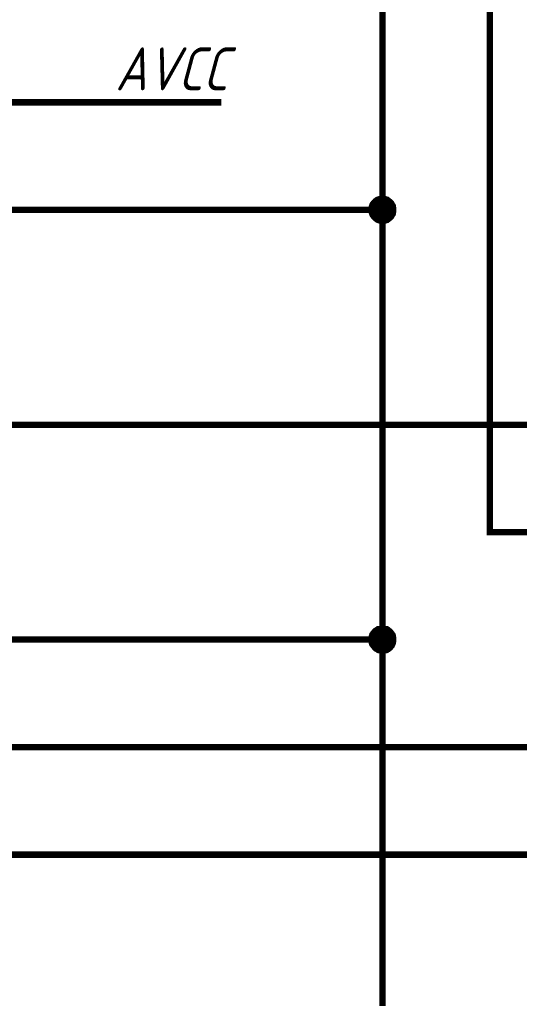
# Paper-space layout 'Layout1' of a CAD drawing. Extents: x -1 to 840, y -1 to 593.
# Drawn here: x 378.91 to 402.16, y 264.3 to 309.85 of the extents above; entities that cross this region are included whole.
import ezdxf

# ---------------------------------------------------------------- set-up
doc = ezdxf.new("R2010")
doc.units = 0
doc.header["$MEASUREMENT"] = 0
doc.layers.add('Sheet', color=255, linetype='CONTINUOUS')
doc.styles.add('GOST type A0', font='', dxfattribs={"oblique": 15, "height": 3.5})
doc.styles.get('GOST type A0').set_extended_font_data('GOST type A')

psp = doc.layouts.get("Layout1")

# ---------------------------------------------------------------- linework, layer by layer
at = {"layer": 'Sheet', "color": 7}
for points, const_width in [([(308.319, 300.995), (308.319, 300.995), (305.819, 300.995), (305.819, 290.992), (480.759, 290.992), (480.759, 478.496), (505.743, 478.496)], 0.3), ([(308.335, 305.997), (308.335, 305.997), (300.819, 305.997), (300.819, 270.985), (485.759, 270.985), (485.759, 450.986), (583.213, 450.986), (583.213, 450.986)], 0.3), ([(583.213, 445.985), (583.213, 445.985), (470.759, 445.985), (470.759, 275.986), (290.819, 275.986), (290.819, 310.999), (308.335, 310.999), (308.335, 310.999)], 0.3), ([(395.789, 281.004), (373.289, 281.004), (295.819, 281.004), (295.819, 335.992), (308.319, 335.992), (308.319, 335.992)], 0.3), ([(658.213, 260.981), (665.698, 260.981), (665.698, 285.99), (400.789, 285.99), (400.789, 335.977), (358.304, 335.977)], 0.3), ([(418.274, 325.989), (395.789, 325.989), (395.789, 300.995), (395.789, 281.004), (395.789, 265.998)], 0.3), ([(358.304, 305.997), (358.304, 305.997), (388.289, 305.997)], 0.3), ([(395.277, 300.995), (395.277, 301.026), (395.277, 301.042), (395.277, 301.073), (395.292, 301.104), (395.292, 301.119), (395.308, 301.151), (395.308, 301.166), (395.323, 301.197), (395.323, 301.213), (395.339, 301.244), (395.354, 301.259), (395.37, 301.275), (395.385, 301.306), (395.401, 301.321), (395.416, 301.337), (395.432, 301.352), (395.447, 301.368), (395.463, 301.384), (395.478, 301.399), (395.51, 301.415), (395.525, 301.43), (395.541, 301.446), (395.572, 301.461), (395.587, 301.461), (395.618, 301.477), (395.634, 301.477), (395.665, 301.492), (395.68, 301.492), (395.711, 301.508), (395.742, 301.508), (395.758, 301.508), (395.789, 301.508)], 0.3), ([(395.277, 300.995), (395.277, 301.026), (395.277, 301.042), (395.277, 301.073), (395.292, 301.104), (395.292, 301.119), (395.308, 301.151), (395.308, 301.166), (395.323, 301.197), (395.323, 301.213), (395.339, 301.244), (395.354, 301.259), (395.37, 301.275), (395.385, 301.306), (395.401, 301.321), (395.416, 301.337), (395.432, 301.352), (395.447, 301.368), (395.463, 301.384), (395.478, 301.399), (395.51, 301.415), (395.525, 301.43), (395.541, 301.446), (395.572, 301.461), (395.587, 301.461), (395.618, 301.477), (395.634, 301.477), (395.665, 301.492), (395.68, 301.492), (395.711, 301.508), (395.742, 301.508), (395.758, 301.508), (395.789, 301.508)], 0.3), ([(395.277, 300.995), (395.277, 301.026), (395.277, 301.042), (395.277, 301.073), (395.292, 301.104), (395.292, 301.119), (395.308, 301.151), (395.308, 301.166), (395.323, 301.197), (395.323, 301.213), (395.339, 301.244), (395.354, 301.259), (395.37, 301.275), (395.385, 301.306), (395.401, 301.321), (395.416, 301.337), (395.432, 301.352), (395.447, 301.368), (395.463, 301.384), (395.478, 301.399), (395.51, 301.415), (395.525, 301.43), (395.541, 301.446), (395.572, 301.461), (395.587, 301.461), (395.618, 301.477), (395.634, 301.477), (395.665, 301.492), (395.68, 301.492), (395.711, 301.508), (395.742, 301.508), (395.758, 301.508), (395.789, 301.508)], 0.3), ([(395.277, 300.995), (395.277, 301.026), (395.277, 301.042), (395.277, 301.073), (395.292, 301.104), (395.292, 301.119), (395.308, 301.151), (395.308, 301.166), (395.323, 301.197), (395.323, 301.213), (395.339, 301.244), (395.354, 301.259), (395.37, 301.275), (395.385, 301.306), (395.401, 301.321), (395.416, 301.337), (395.432, 301.352), (395.447, 301.368), (395.463, 301.384), (395.478, 301.399), (395.51, 301.415), (395.525, 301.43), (395.541, 301.446), (395.572, 301.461), (395.587, 301.461), (395.618, 301.477), (395.634, 301.477), (395.665, 301.492), (395.68, 301.492), (395.711, 301.508), (395.742, 301.508), (395.758, 301.508), (395.789, 301.508)], 0.3), ([(395.277, 300.995), (395.277, 301.026), (395.277, 301.042), (395.277, 301.073), (395.292, 301.104), (395.292, 301.119), (395.308, 301.151), (395.308, 301.166), (395.323, 301.197), (395.323, 301.213), (395.339, 301.244), (395.354, 301.259), (395.37, 301.275), (395.385, 301.306), (395.401, 301.321), (395.416, 301.337), (395.432, 301.352), (395.447, 301.368), (395.463, 301.384), (395.478, 301.399), (395.51, 301.415), (395.525, 301.43), (395.541, 301.446), (395.572, 301.461), (395.587, 301.461), (395.618, 301.477), (395.634, 301.477), (395.665, 301.492), (395.68, 301.492), (395.711, 301.508), (395.742, 301.508), (395.758, 301.508), (395.789, 301.508)], 0.0991), ([(395.277, 300.995), (395.277, 301.026), (395.277, 301.042), (395.277, 301.073), (395.292, 301.104), (395.292, 301.119), (395.308, 301.151), (395.308, 301.166), (395.323, 301.197), (395.323, 301.213), (395.339, 301.244), (395.354, 301.259), (395.37, 301.275), (395.385, 301.306), (395.401, 301.321), (395.416, 301.337), (395.432, 301.352), (395.447, 301.368), (395.463, 301.384), (395.478, 301.399), (395.51, 301.415), (395.525, 301.43), (395.541, 301.446), (395.572, 301.461), (395.587, 301.461), (395.618, 301.477), (395.634, 301.477), (395.665, 301.492), (395.68, 301.492), (395.711, 301.508), (395.742, 301.508), (395.758, 301.508), (395.789, 301.508)], 0.0991), ([(395.277, 300.995), (395.277, 301.026), (395.277, 301.042), (395.277, 301.073), (395.292, 301.104), (395.292, 301.119), (395.308, 301.151), (395.308, 301.166), (395.323, 301.197), (395.323, 301.213), (395.339, 301.244), (395.354, 301.259), (395.37, 301.275), (395.385, 301.306), (395.401, 301.321), (395.416, 301.337), (395.432, 301.352), (395.447, 301.368), (395.463, 301.384), (395.478, 301.399), (395.51, 301.415), (395.525, 301.43), (395.541, 301.446), (395.572, 301.461), (395.587, 301.461), (395.618, 301.477), (395.634, 301.477), (395.665, 301.492), (395.68, 301.492), (395.711, 301.508), (395.742, 301.508), (395.758, 301.508), (395.789, 301.508)], 0.0991), ([(395.277, 300.995), (395.277, 301.026), (395.277, 301.042), (395.277, 301.073), (395.292, 301.104), (395.292, 301.119), (395.308, 301.151), (395.308, 301.166), (395.323, 301.197), (395.323, 301.213), (395.339, 301.244), (395.354, 301.259), (395.37, 301.275), (395.385, 301.306), (395.401, 301.321), (395.416, 301.337), (395.432, 301.352), (395.447, 301.368), (395.463, 301.384), (395.478, 301.399), (395.51, 301.415), (395.525, 301.43), (395.541, 301.446), (395.572, 301.461), (395.587, 301.461), (395.618, 301.477), (395.634, 301.477), (395.665, 301.492), (395.68, 301.492), (395.711, 301.508), (395.742, 301.508), (395.758, 301.508), (395.789, 301.508)], 0.0991), ([(395.789, 301.508), (395.789, 301.508)], 0.3), ([(395.789, 301.508), (395.82, 301.508), (395.836, 301.508), (395.867, 301.508), (395.898, 301.492), (395.913, 301.492), (395.944, 301.477), (395.96, 301.477), (395.991, 301.461), (396.006, 301.461), (396.022, 301.446), (396.053, 301.43), (396.069, 301.415), (396.084, 301.399), (396.1, 301.384), (396.131, 301.368), (396.146, 301.352), (396.162, 301.337), (396.177, 301.321), (396.193, 301.306), (396.208, 301.275), (396.208, 301.259), (396.224, 301.244), (396.239, 301.213), (396.255, 301.197), (396.255, 301.166), (396.27, 301.151), (396.27, 301.119), (396.27, 301.104), (396.286, 301.073), (396.286, 301.042), (396.286, 301.026), (396.286, 300.995)], 0.3), ([(395.789, 301.508), (395.789, 301.508)], 0.3), ([(395.789, 301.508), (395.82, 301.508), (395.836, 301.508), (395.867, 301.508), (395.898, 301.492), (395.913, 301.492), (395.944, 301.477), (395.96, 301.477), (395.991, 301.461), (396.006, 301.461), (396.022, 301.446), (396.053, 301.43), (396.069, 301.415), (396.084, 301.399), (396.1, 301.384), (396.131, 301.368), (396.146, 301.352), (396.162, 301.337), (396.177, 301.321), (396.193, 301.306), (396.208, 301.275), (396.208, 301.259), (396.224, 301.244), (396.239, 301.213), (396.255, 301.197), (396.255, 301.166), (396.27, 301.151), (396.27, 301.119), (396.27, 301.104), (396.286, 301.073), (396.286, 301.042), (396.286, 301.026), (396.286, 300.995)], 0.3), ([(395.789, 301.508), (395.789, 301.508)], 0.3), ([(395.789, 301.508), (395.82, 301.508), (395.836, 301.508), (395.867, 301.508), (395.898, 301.492), (395.913, 301.492), (395.944, 301.477), (395.96, 301.477), (395.991, 301.461), (396.006, 301.461), (396.022, 301.446), (396.053, 301.43), (396.069, 301.415), (396.084, 301.399), (396.1, 301.384), (396.131, 301.368), (396.146, 301.352), (396.162, 301.337), (396.177, 301.321), (396.193, 301.306), (396.208, 301.275), (396.208, 301.259), (396.224, 301.244), (396.239, 301.213), (396.255, 301.197), (396.255, 301.166), (396.27, 301.151), (396.27, 301.119), (396.27, 301.104), (396.286, 301.073), (396.286, 301.042), (396.286, 301.026), (396.286, 300.995)], 0.3), ([(395.789, 301.508), (395.789, 301.508)], 0.3), ([(395.789, 301.508), (395.82, 301.508), (395.836, 301.508), (395.867, 301.508), (395.898, 301.492), (395.913, 301.492), (395.944, 301.477), (395.96, 301.477), (395.991, 301.461), (396.006, 301.461), (396.022, 301.446), (396.053, 301.43), (396.069, 301.415), (396.084, 301.399), (396.1, 301.384), (396.131, 301.368), (396.146, 301.352), (396.162, 301.337), (396.177, 301.321), (396.193, 301.306), (396.208, 301.275), (396.208, 301.259), (396.224, 301.244), (396.239, 301.213), (396.255, 301.197), (396.255, 301.166), (396.27, 301.151), (396.27, 301.119), (396.27, 301.104), (396.286, 301.073), (396.286, 301.042), (396.286, 301.026), (396.286, 300.995)], 0.3), ([(395.789, 301.508), (395.789, 301.508)], 0.0991), ([(395.789, 301.508), (395.82, 301.508), (395.836, 301.508), (395.867, 301.508), (395.898, 301.492), (395.913, 301.492), (395.944, 301.477), (395.96, 301.477), (395.991, 301.461), (396.006, 301.461), (396.022, 301.446), (396.053, 301.43), (396.069, 301.415), (396.084, 301.399), (396.1, 301.384), (396.131, 301.368), (396.146, 301.352), (396.162, 301.337), (396.177, 301.321), (396.193, 301.306), (396.208, 301.275), (396.208, 301.259), (396.224, 301.244), (396.239, 301.213), (396.255, 301.197), (396.255, 301.166), (396.27, 301.151), (396.27, 301.119), (396.27, 301.104), (396.286, 301.073), (396.286, 301.042), (396.286, 301.026), (396.286, 300.995)], 0.0991), ([(395.789, 301.508), (395.789, 301.508)], 0.0991), ([(395.789, 301.508), (395.82, 301.508), (395.836, 301.508), (395.867, 301.508), (395.898, 301.492), (395.913, 301.492), (395.944, 301.477), (395.96, 301.477), (395.991, 301.461), (396.006, 301.461), (396.022, 301.446), (396.053, 301.43), (396.069, 301.415), (396.084, 301.399), (396.1, 301.384), (396.131, 301.368), (396.146, 301.352), (396.162, 301.337), (396.177, 301.321), (396.193, 301.306), (396.208, 301.275), (396.208, 301.259), (396.224, 301.244), (396.239, 301.213), (396.255, 301.197), (396.255, 301.166), (396.27, 301.151), (396.27, 301.119), (396.27, 301.104), (396.286, 301.073), (396.286, 301.042), (396.286, 301.026), (396.286, 300.995)], 0.0991), ([(395.789, 301.508), (395.789, 301.508)], 0.0991), ([(395.789, 301.508), (395.82, 301.508), (395.836, 301.508), (395.867, 301.508), (395.898, 301.492), (395.913, 301.492), (395.944, 301.477), (395.96, 301.477), (395.991, 301.461), (396.006, 301.461), (396.022, 301.446), (396.053, 301.43), (396.069, 301.415), (396.084, 301.399), (396.1, 301.384), (396.131, 301.368), (396.146, 301.352), (396.162, 301.337), (396.177, 301.321), (396.193, 301.306), (396.208, 301.275), (396.208, 301.259), (396.224, 301.244), (396.239, 301.213), (396.255, 301.197), (396.255, 301.166), (396.27, 301.151), (396.27, 301.119), (396.27, 301.104), (396.286, 301.073), (396.286, 301.042), (396.286, 301.026), (396.286, 300.995)], 0.0991), ([(395.789, 301.508), (395.789, 301.508)], 0.0991), ([(395.789, 301.508), (395.82, 301.508), (395.836, 301.508), (395.867, 301.508), (395.898, 301.492), (395.913, 301.492), (395.944, 301.477), (395.96, 301.477), (395.991, 301.461), (396.006, 301.461), (396.022, 301.446), (396.053, 301.43), (396.069, 301.415), (396.084, 301.399), (396.1, 301.384), (396.131, 301.368), (396.146, 301.352), (396.162, 301.337), (396.177, 301.321), (396.193, 301.306), (396.208, 301.275), (396.208, 301.259), (396.224, 301.244), (396.239, 301.213), (396.255, 301.197), (396.255, 301.166), (396.27, 301.151), (396.27, 301.119), (396.27, 301.104), (396.286, 301.073), (396.286, 301.042), (396.286, 301.026), (396.286, 300.995)], 0.0991), ([(358.304, 300.995), (358.304, 300.995), (395.789, 300.995)], 0.3), ([(395.789, 300.483), (395.758, 300.483), (395.742, 300.483), (395.711, 300.483), (395.68, 300.498), (395.665, 300.498), (395.634, 300.514), (395.618, 300.514), (395.587, 300.529), (395.572, 300.529), (395.541, 300.545), (395.525, 300.56), (395.51, 300.576), (395.478, 300.591), (395.463, 300.607), (395.447, 300.622), (395.432, 300.638), (395.416, 300.653), (395.401, 300.669), (395.385, 300.685), (395.37, 300.716), (395.354, 300.731), (395.339, 300.747), (395.323, 300.778), (395.323, 300.793), (395.308, 300.824), (395.308, 300.84), (395.292, 300.871), (395.292, 300.886), (395.277, 300.918), (395.277, 300.949), (395.277, 300.964), (395.277, 300.995)], 0.3), ([(395.277, 300.995), (395.277, 300.995)], 0.3), ([(395.789, 300.483), (395.758, 300.483), (395.742, 300.483), (395.711, 300.483), (395.68, 300.498), (395.665, 300.498), (395.634, 300.514), (395.618, 300.514), (395.587, 300.529), (395.572, 300.529), (395.541, 300.545), (395.525, 300.56), (395.51, 300.576), (395.478, 300.591), (395.463, 300.607), (395.447, 300.622), (395.432, 300.638), (395.416, 300.653), (395.401, 300.669), (395.385, 300.685), (395.37, 300.716), (395.354, 300.731), (395.339, 300.747), (395.323, 300.778), (395.323, 300.793), (395.308, 300.824), (395.308, 300.84), (395.292, 300.871), (395.292, 300.886), (395.277, 300.918), (395.277, 300.949), (395.277, 300.964), (395.277, 300.995)], 0.3), ([(395.277, 300.995), (395.277, 300.995)], 0.3), ([(395.789, 300.483), (395.758, 300.483), (395.742, 300.483), (395.711, 300.483), (395.68, 300.498), (395.665, 300.498), (395.634, 300.514), (395.618, 300.514), (395.587, 300.529), (395.572, 300.529), (395.541, 300.545), (395.525, 300.56), (395.51, 300.576), (395.478, 300.591), (395.463, 300.607), (395.447, 300.622), (395.432, 300.638), (395.416, 300.653), (395.401, 300.669), (395.385, 300.685), (395.37, 300.716), (395.354, 300.731), (395.339, 300.747), (395.323, 300.778), (395.323, 300.793), (395.308, 300.824), (395.308, 300.84), (395.292, 300.871), (395.292, 300.886), (395.277, 300.918), (395.277, 300.949), (395.277, 300.964), (395.277, 300.995)], 0.3), ([(395.277, 300.995), (395.277, 300.995)], 0.3), ([(395.789, 300.483), (395.758, 300.483), (395.742, 300.483), (395.711, 300.483), (395.68, 300.498), (395.665, 300.498), (395.634, 300.514), (395.618, 300.514), (395.587, 300.529), (395.572, 300.529), (395.541, 300.545), (395.525, 300.56), (395.51, 300.576), (395.478, 300.591), (395.463, 300.607), (395.447, 300.622), (395.432, 300.638), (395.416, 300.653), (395.401, 300.669), (395.385, 300.685), (395.37, 300.716), (395.354, 300.731), (395.339, 300.747), (395.323, 300.778), (395.323, 300.793), (395.308, 300.824), (395.308, 300.84), (395.292, 300.871), (395.292, 300.886), (395.277, 300.918), (395.277, 300.949), (395.277, 300.964), (395.277, 300.995)], 0.3), ([(395.277, 300.995), (395.277, 300.995)], 0.3), ([(396.286, 300.995), (396.286, 300.964), (396.286, 300.949), (396.286, 300.918), (396.27, 300.886), (396.27, 300.871), (396.27, 300.84), (396.255, 300.824), (396.255, 300.793), (396.239, 300.778), (396.224, 300.747), (396.208, 300.731), (396.208, 300.716), (396.193, 300.685), (396.177, 300.669), (396.162, 300.653), (396.146, 300.638), (396.131, 300.622), (396.1, 300.607), (396.084, 300.591), (396.069, 300.576), (396.053, 300.56), (396.022, 300.545), (396.006, 300.529), (395.991, 300.529), (395.96, 300.514), (395.944, 300.514), (395.913, 300.498), (395.898, 300.498), (395.867, 300.483), (395.836, 300.483), (395.82, 300.483), (395.789, 300.483)], 0.3), ([(396.286, 300.995), (396.286, 300.964), (396.286, 300.949), (396.286, 300.918), (396.27, 300.886), (396.27, 300.871), (396.27, 300.84), (396.255, 300.824), (396.255, 300.793), (396.239, 300.778), (396.224, 300.747), (396.208, 300.731), (396.208, 300.716), (396.193, 300.685), (396.177, 300.669), (396.162, 300.653), (396.146, 300.638), (396.131, 300.622), (396.1, 300.607), (396.084, 300.591), (396.069, 300.576), (396.053, 300.56), (396.022, 300.545), (396.006, 300.529), (395.991, 300.529), (395.96, 300.514), (395.944, 300.514), (395.913, 300.498), (395.898, 300.498), (395.867, 300.483), (395.836, 300.483), (395.82, 300.483), (395.789, 300.483)], 0.3), ([(396.286, 300.995), (396.286, 300.964), (396.286, 300.949), (396.286, 300.918), (396.27, 300.886), (396.27, 300.871), (396.27, 300.84), (396.255, 300.824), (396.255, 300.793), (396.239, 300.778), (396.224, 300.747), (396.208, 300.731), (396.208, 300.716), (396.193, 300.685), (396.177, 300.669), (396.162, 300.653), (396.146, 300.638), (396.131, 300.622), (396.1, 300.607), (396.084, 300.591), (396.069, 300.576), (396.053, 300.56), (396.022, 300.545), (396.006, 300.529), (395.991, 300.529), (395.96, 300.514), (395.944, 300.514), (395.913, 300.498), (395.898, 300.498), (395.867, 300.483), (395.836, 300.483), (395.82, 300.483), (395.789, 300.483)], 0.3), ([(396.286, 300.995), (396.286, 300.964), (396.286, 300.949), (396.286, 300.918), (396.27, 300.886), (396.27, 300.871), (396.27, 300.84), (396.255, 300.824), (396.255, 300.793), (396.239, 300.778), (396.224, 300.747), (396.208, 300.731), (396.208, 300.716), (396.193, 300.685), (396.177, 300.669), (396.162, 300.653), (396.146, 300.638), (396.131, 300.622), (396.1, 300.607), (396.084, 300.591), (396.069, 300.576), (396.053, 300.56), (396.022, 300.545), (396.006, 300.529), (395.991, 300.529), (395.96, 300.514), (395.944, 300.514), (395.913, 300.498), (395.898, 300.498), (395.867, 300.483), (395.836, 300.483), (395.82, 300.483), (395.789, 300.483)], 0.3), ([(396.286, 300.995), (396.286, 300.995), (396.286, 300.995), (396.286, 300.995), (396.286, 300.995), (396.286, 300.995), (396.286, 300.995), (396.286, 300.995), (396.286, 300.995), (396.286, 300.995), (396.286, 300.995), (396.286, 300.995), (396.286, 300.995), (396.286, 300.995), (396.286, 300.995), (396.286, 300.995), (396.286, 300.995), (396.286, 300.995), (396.286, 300.995), (396.286, 300.995), (396.286, 300.995), (396.286, 300.995), (396.286, 300.995), (396.286, 300.995), (396.286, 300.995), (396.286, 300.995), (396.286, 300.995), (396.286, 300.995), (396.286, 300.995), (396.286, 300.995), (396.286, 300.995), (396.286, 300.995), (396.286, 300.995)], 0.3), ([(396.286, 300.995), (396.286, 300.995)], 0.3), ([(396.286, 300.995), (396.286, 300.995), (396.286, 300.995), (396.286, 300.995), (396.286, 300.995), (396.286, 300.995), (396.286, 300.995), (396.286, 300.995), (396.286, 300.995), (396.286, 300.995), (396.286, 300.995), (396.286, 300.995), (396.286, 300.995), (396.286, 300.995), (396.286, 300.995), (396.286, 300.995), (396.286, 300.995), (396.286, 300.995), (396.286, 300.995), (396.286, 300.995), (396.286, 300.995), (396.286, 300.995), (396.286, 300.995), (396.286, 300.995), (396.286, 300.995), (396.286, 300.995), (396.286, 300.995), (396.286, 300.995), (396.286, 300.995), (396.286, 300.995), (396.286, 300.995), (396.286, 300.995), (396.286, 300.995)], 0.3), ([(396.286, 300.995), (396.286, 300.995)], 0.3), ([(396.286, 300.995), (396.286, 300.995), (396.286, 300.995), (396.286, 300.995), (396.286, 300.995), (396.286, 300.995), (396.286, 300.995), (396.286, 300.995), (396.286, 300.995), (396.286, 300.995), (396.286, 300.995), (396.286, 300.995), (396.286, 300.995), (396.286, 300.995), (396.286, 300.995), (396.286, 300.995), (396.286, 300.995), (396.286, 300.995), (396.286, 300.995), (396.286, 300.995), (396.286, 300.995), (396.286, 300.995), (396.286, 300.995), (396.286, 300.995), (396.286, 300.995), (396.286, 300.995), (396.286, 300.995), (396.286, 300.995), (396.286, 300.995), (396.286, 300.995), (396.286, 300.995), (396.286, 300.995), (396.286, 300.995)], 0.3), ([(396.286, 300.995), (396.286, 300.995)], 0.3), ([(396.286, 300.995), (396.286, 300.995), (396.286, 300.995), (396.286, 300.995), (396.286, 300.995), (396.286, 300.995), (396.286, 300.995), (396.286, 300.995), (396.286, 300.995), (396.286, 300.995), (396.286, 300.995), (396.286, 300.995), (396.286, 300.995), (396.286, 300.995), (396.286, 300.995), (396.286, 300.995), (396.286, 300.995), (396.286, 300.995), (396.286, 300.995), (396.286, 300.995), (396.286, 300.995), (396.286, 300.995), (396.286, 300.995), (396.286, 300.995), (396.286, 300.995), (396.286, 300.995), (396.286, 300.995), (396.286, 300.995), (396.286, 300.995), (396.286, 300.995), (396.286, 300.995), (396.286, 300.995), (396.286, 300.995)], 0.3), ([(396.286, 300.995), (396.286, 300.995)], 0.3), ([(395.789, 300.483), (395.758, 300.483), (395.742, 300.483), (395.711, 300.483), (395.68, 300.498), (395.665, 300.498), (395.634, 300.514), (395.618, 300.514), (395.587, 300.529), (395.572, 300.529), (395.541, 300.545), (395.525, 300.56), (395.51, 300.576), (395.478, 300.591), (395.463, 300.607), (395.447, 300.622), (395.432, 300.638), (395.416, 300.653), (395.401, 300.669), (395.385, 300.685), (395.37, 300.716), (395.354, 300.731), (395.339, 300.747), (395.323, 300.778), (395.323, 300.793), (395.308, 300.824), (395.308, 300.84), (395.292, 300.871), (395.292, 300.886), (395.277, 300.918), (395.277, 300.949), (395.277, 300.964), (395.277, 300.995)], 0.0991), ([(395.277, 300.995), (395.277, 300.995)], 0.0991), ([(395.789, 300.483), (395.758, 300.483), (395.742, 300.483), (395.711, 300.483), (395.68, 300.498), (395.665, 300.498), (395.634, 300.514), (395.618, 300.514), (395.587, 300.529), (395.572, 300.529), (395.541, 300.545), (395.525, 300.56), (395.51, 300.576), (395.478, 300.591), (395.463, 300.607), (395.447, 300.622), (395.432, 300.638), (395.416, 300.653), (395.401, 300.669), (395.385, 300.685), (395.37, 300.716), (395.354, 300.731), (395.339, 300.747), (395.323, 300.778), (395.323, 300.793), (395.308, 300.824), (395.308, 300.84), (395.292, 300.871), (395.292, 300.886), (395.277, 300.918), (395.277, 300.949), (395.277, 300.964), (395.277, 300.995)], 0.0991), ([(395.277, 300.995), (395.277, 300.995)], 0.0991), ([(395.789, 300.483), (395.758, 300.483), (395.742, 300.483), (395.711, 300.483), (395.68, 300.498), (395.665, 300.498), (395.634, 300.514), (395.618, 300.514), (395.587, 300.529), (395.572, 300.529), (395.541, 300.545), (395.525, 300.56), (395.51, 300.576), (395.478, 300.591), (395.463, 300.607), (395.447, 300.622), (395.432, 300.638), (395.416, 300.653), (395.401, 300.669), (395.385, 300.685), (395.37, 300.716), (395.354, 300.731), (395.339, 300.747), (395.323, 300.778), (395.323, 300.793), (395.308, 300.824), (395.308, 300.84), (395.292, 300.871), (395.292, 300.886), (395.277, 300.918), (395.277, 300.949), (395.277, 300.964), (395.277, 300.995)], 0.0991), ([(395.277, 300.995), (395.277, 300.995)], 0.0991), ([(395.789, 300.483), (395.758, 300.483), (395.742, 300.483), (395.711, 300.483), (395.68, 300.498), (395.665, 300.498), (395.634, 300.514), (395.618, 300.514), (395.587, 300.529), (395.572, 300.529), (395.541, 300.545), (395.525, 300.56), (395.51, 300.576), (395.478, 300.591), (395.463, 300.607), (395.447, 300.622), (395.432, 300.638), (395.416, 300.653), (395.401, 300.669), (395.385, 300.685), (395.37, 300.716), (395.354, 300.731), (395.339, 300.747), (395.323, 300.778), (395.323, 300.793), (395.308, 300.824), (395.308, 300.84), (395.292, 300.871), (395.292, 300.886), (395.277, 300.918), (395.277, 300.949), (395.277, 300.964), (395.277, 300.995)], 0.0991), ([(395.277, 300.995), (395.277, 300.995)], 0.0991), ([(396.286, 300.995), (396.286, 300.964), (396.286, 300.949), (396.286, 300.918), (396.27, 300.886), (396.27, 300.871), (396.27, 300.84), (396.255, 300.824), (396.255, 300.793), (396.239, 300.778), (396.224, 300.747), (396.208, 300.731), (396.208, 300.716), (396.193, 300.685), (396.177, 300.669), (396.162, 300.653), (396.146, 300.638), (396.131, 300.622), (396.1, 300.607), (396.084, 300.591), (396.069, 300.576), (396.053, 300.56), (396.022, 300.545), (396.006, 300.529), (395.991, 300.529), (395.96, 300.514), (395.944, 300.514), (395.913, 300.498), (395.898, 300.498), (395.867, 300.483), (395.836, 300.483), (395.82, 300.483), (395.789, 300.483)], 0.0991), ([(396.286, 300.995), (396.286, 300.964), (396.286, 300.949), (396.286, 300.918), (396.27, 300.886), (396.27, 300.871), (396.27, 300.84), (396.255, 300.824), (396.255, 300.793), (396.239, 300.778), (396.224, 300.747), (396.208, 300.731), (396.208, 300.716), (396.193, 300.685), (396.177, 300.669), (396.162, 300.653), (396.146, 300.638), (396.131, 300.622), (396.1, 300.607), (396.084, 300.591), (396.069, 300.576), (396.053, 300.56), (396.022, 300.545), (396.006, 300.529), (395.991, 300.529), (395.96, 300.514), (395.944, 300.514), (395.913, 300.498), (395.898, 300.498), (395.867, 300.483), (395.836, 300.483), (395.82, 300.483), (395.789, 300.483)], 0.0991), ([(396.286, 300.995), (396.286, 300.964), (396.286, 300.949), (396.286, 300.918), (396.27, 300.886), (396.27, 300.871), (396.27, 300.84), (396.255, 300.824), (396.255, 300.793), (396.239, 300.778), (396.224, 300.747), (396.208, 300.731), (396.208, 300.716), (396.193, 300.685), (396.177, 300.669), (396.162, 300.653), (396.146, 300.638), (396.131, 300.622), (396.1, 300.607), (396.084, 300.591), (396.069, 300.576), (396.053, 300.56), (396.022, 300.545), (396.006, 300.529), (395.991, 300.529), (395.96, 300.514), (395.944, 300.514), (395.913, 300.498), (395.898, 300.498), (395.867, 300.483), (395.836, 300.483), (395.82, 300.483), (395.789, 300.483)], 0.0991), ([(396.286, 300.995), (396.286, 300.964), (396.286, 300.949), (396.286, 300.918), (396.27, 300.886), (396.27, 300.871), (396.27, 300.84), (396.255, 300.824), (396.255, 300.793), (396.239, 300.778), (396.224, 300.747), (396.208, 300.731), (396.208, 300.716), (396.193, 300.685), (396.177, 300.669), (396.162, 300.653), (396.146, 300.638), (396.131, 300.622), (396.1, 300.607), (396.084, 300.591), (396.069, 300.576), (396.053, 300.56), (396.022, 300.545), (396.006, 300.529), (395.991, 300.529), (395.96, 300.514), (395.944, 300.514), (395.913, 300.498), (395.898, 300.498), (395.867, 300.483), (395.836, 300.483), (395.82, 300.483), (395.789, 300.483)], 0.0991), ([(396.286, 300.995), (396.286, 300.995), (396.286, 300.995), (396.286, 300.995), (396.286, 300.995), (396.286, 300.995), (396.286, 300.995), (396.286, 300.995), (396.286, 300.995), (396.286, 300.995), (396.286, 300.995), (396.286, 300.995), (396.286, 300.995), (396.286, 300.995), (396.286, 300.995), (396.286, 300.995), (396.286, 300.995), (396.286, 300.995), (396.286, 300.995), (396.286, 300.995), (396.286, 300.995), (396.286, 300.995), (396.286, 300.995), (396.286, 300.995), (396.286, 300.995), (396.286, 300.995), (396.286, 300.995), (396.286, 300.995), (396.286, 300.995), (396.286, 300.995), (396.286, 300.995), (396.286, 300.995), (396.286, 300.995)], 0.0991), ([(396.286, 300.995), (396.286, 300.995)], 0.0991), ([(396.286, 300.995), (396.286, 300.995), (396.286, 300.995), (396.286, 300.995), (396.286, 300.995), (396.286, 300.995), (396.286, 300.995), (396.286, 300.995), (396.286, 300.995), (396.286, 300.995), (396.286, 300.995), (396.286, 300.995), (396.286, 300.995), (396.286, 300.995), (396.286, 300.995), (396.286, 300.995), (396.286, 300.995), (396.286, 300.995), (396.286, 300.995), (396.286, 300.995), (396.286, 300.995), (396.286, 300.995), (396.286, 300.995), (396.286, 300.995), (396.286, 300.995), (396.286, 300.995), (396.286, 300.995), (396.286, 300.995), (396.286, 300.995), (396.286, 300.995), (396.286, 300.995), (396.286, 300.995), (396.286, 300.995)], 0.0991), ([(396.286, 300.995), (396.286, 300.995)], 0.0991), ([(396.286, 300.995), (396.286, 300.995), (396.286, 300.995), (396.286, 300.995), (396.286, 300.995), (396.286, 300.995), (396.286, 300.995), (396.286, 300.995), (396.286, 300.995), (396.286, 300.995), (396.286, 300.995), (396.286, 300.995), (396.286, 300.995), (396.286, 300.995), (396.286, 300.995), (396.286, 300.995), (396.286, 300.995), (396.286, 300.995), (396.286, 300.995), (396.286, 300.995), (396.286, 300.995), (396.286, 300.995), (396.286, 300.995), (396.286, 300.995), (396.286, 300.995), (396.286, 300.995), (396.286, 300.995), (396.286, 300.995), (396.286, 300.995), (396.286, 300.995), (396.286, 300.995), (396.286, 300.995), (396.286, 300.995)], 0.0991), ([(396.286, 300.995), (396.286, 300.995)], 0.0991), ([(396.286, 300.995), (396.286, 300.995), (396.286, 300.995), (396.286, 300.995), (396.286, 300.995), (396.286, 300.995), (396.286, 300.995), (396.286, 300.995), (396.286, 300.995), (396.286, 300.995), (396.286, 300.995), (396.286, 300.995), (396.286, 300.995), (396.286, 300.995), (396.286, 300.995), (396.286, 300.995), (396.286, 300.995), (396.286, 300.995), (396.286, 300.995), (396.286, 300.995), (396.286, 300.995), (396.286, 300.995), (396.286, 300.995), (396.286, 300.995), (396.286, 300.995), (396.286, 300.995), (396.286, 300.995), (396.286, 300.995), (396.286, 300.995), (396.286, 300.995), (396.286, 300.995), (396.286, 300.995), (396.286, 300.995)], 0.0991), ([(396.286, 300.995), (396.286, 300.995)], 0.0991), ([(395.277, 281.004), (395.277, 281.035), (395.277, 281.05), (395.277, 281.081), (395.292, 281.112), (395.292, 281.128), (395.308, 281.159), (395.308, 281.175), (395.323, 281.206), (395.323, 281.221), (395.339, 281.237), (395.354, 281.268), (395.37, 281.283), (395.385, 281.299), (395.401, 281.314), (395.416, 281.345), (395.432, 281.361), (395.447, 281.376), (395.463, 281.392), (395.478, 281.408), (395.51, 281.423), (395.525, 281.423), (395.541, 281.439), (395.572, 281.454), (395.587, 281.47), (395.618, 281.47), (395.634, 281.485), (395.665, 281.485), (395.68, 281.485), (395.711, 281.501), (395.742, 281.501), (395.758, 281.501), (395.789, 281.501)], 0.3), ([(395.277, 281.004), (395.277, 281.035), (395.277, 281.05), (395.277, 281.081), (395.292, 281.112), (395.292, 281.128), (395.308, 281.159), (395.308, 281.175), (395.323, 281.206), (395.323, 281.221), (395.339, 281.237), (395.354, 281.268), (395.37, 281.283), (395.385, 281.299), (395.401, 281.314), (395.416, 281.345), (395.432, 281.361), (395.447, 281.376), (395.463, 281.392), (395.478, 281.408), (395.51, 281.423), (395.525, 281.423), (395.541, 281.439), (395.572, 281.454), (395.587, 281.47), (395.618, 281.47), (395.634, 281.485), (395.665, 281.485), (395.68, 281.485), (395.711, 281.501), (395.742, 281.501), (395.758, 281.501), (395.789, 281.501)], 0.3), ([(395.277, 281.004), (395.277, 281.035), (395.277, 281.05), (395.277, 281.081), (395.292, 281.112), (395.292, 281.128), (395.308, 281.159), (395.308, 281.175), (395.323, 281.206), (395.323, 281.221), (395.339, 281.237), (395.354, 281.268), (395.37, 281.283), (395.385, 281.299), (395.401, 281.314), (395.416, 281.345), (395.432, 281.361), (395.447, 281.376), (395.463, 281.392), (395.478, 281.408), (395.51, 281.423), (395.525, 281.423), (395.541, 281.439), (395.572, 281.454), (395.587, 281.47), (395.618, 281.47), (395.634, 281.485), (395.665, 281.485), (395.68, 281.485), (395.711, 281.501), (395.742, 281.501), (395.758, 281.501), (395.789, 281.501)], 0.3), ([(395.277, 281.004), (395.277, 281.035), (395.277, 281.05), (395.277, 281.081), (395.292, 281.112), (395.292, 281.128), (395.308, 281.159), (395.308, 281.175), (395.323, 281.206), (395.323, 281.221), (395.339, 281.237), (395.354, 281.268), (395.37, 281.283), (395.385, 281.299), (395.401, 281.314), (395.416, 281.345), (395.432, 281.361), (395.447, 281.376), (395.463, 281.392), (395.478, 281.408), (395.51, 281.423), (395.525, 281.423), (395.541, 281.439), (395.572, 281.454), (395.587, 281.47), (395.618, 281.47), (395.634, 281.485), (395.665, 281.485), (395.68, 281.485), (395.711, 281.501), (395.742, 281.501), (395.758, 281.501), (395.789, 281.501)], 0.3), ([(395.277, 281.004), (395.277, 281.035), (395.277, 281.05), (395.277, 281.081), (395.292, 281.112), (395.292, 281.128), (395.308, 281.159), (395.308, 281.175), (395.323, 281.206), (395.323, 281.221), (395.339, 281.237), (395.354, 281.268), (395.37, 281.283), (395.385, 281.299), (395.401, 281.314), (395.416, 281.345), (395.432, 281.361), (395.447, 281.376), (395.463, 281.392), (395.478, 281.408), (395.51, 281.423), (395.525, 281.423), (395.541, 281.439), (395.572, 281.454), (395.587, 281.47), (395.618, 281.47), (395.634, 281.485), (395.665, 281.485), (395.68, 281.485), (395.711, 281.501), (395.742, 281.501), (395.758, 281.501), (395.789, 281.501)], 0.0991), ([(395.277, 281.004), (395.277, 281.035), (395.277, 281.05), (395.277, 281.081), (395.292, 281.112), (395.292, 281.128), (395.308, 281.159), (395.308, 281.175), (395.323, 281.206), (395.323, 281.221), (395.339, 281.237), (395.354, 281.268), (395.37, 281.283), (395.385, 281.299), (395.401, 281.314), (395.416, 281.345), (395.432, 281.361), (395.447, 281.376), (395.463, 281.392), (395.478, 281.408), (395.51, 281.423), (395.525, 281.423), (395.541, 281.439), (395.572, 281.454), (395.587, 281.47), (395.618, 281.47), (395.634, 281.485), (395.665, 281.485), (395.68, 281.485), (395.711, 281.501), (395.742, 281.501), (395.758, 281.501), (395.789, 281.501)], 0.0991), ([(395.277, 281.004), (395.277, 281.035), (395.277, 281.05), (395.277, 281.081), (395.292, 281.112), (395.292, 281.128), (395.308, 281.159), (395.308, 281.175), (395.323, 281.206), (395.323, 281.221), (395.339, 281.237), (395.354, 281.268), (395.37, 281.283), (395.385, 281.299), (395.401, 281.314), (395.416, 281.345), (395.432, 281.361), (395.447, 281.376), (395.463, 281.392), (395.478, 281.408), (395.51, 281.423), (395.525, 281.423), (395.541, 281.439), (395.572, 281.454), (395.587, 281.47), (395.618, 281.47), (395.634, 281.485), (395.665, 281.485), (395.68, 281.485), (395.711, 281.501), (395.742, 281.501), (395.758, 281.501), (395.789, 281.501)], 0.0991), ([(395.277, 281.004), (395.277, 281.035), (395.277, 281.05), (395.277, 281.081), (395.292, 281.112), (395.292, 281.128), (395.308, 281.159), (395.308, 281.175), (395.323, 281.206), (395.323, 281.221), (395.339, 281.237), (395.354, 281.268), (395.37, 281.283), (395.385, 281.299), (395.401, 281.314), (395.416, 281.345), (395.432, 281.361), (395.447, 281.376), (395.463, 281.392), (395.478, 281.408), (395.51, 281.423), (395.525, 281.423), (395.541, 281.439), (395.572, 281.454), (395.587, 281.47), (395.618, 281.47), (395.634, 281.485), (395.665, 281.485), (395.68, 281.485), (395.711, 281.501), (395.742, 281.501), (395.758, 281.501), (395.789, 281.501)], 0.0991), ([(395.789, 281.501), (395.789, 281.501)], 0.3), ([(395.789, 281.501), (395.82, 281.501), (395.836, 281.501), (395.867, 281.501), (395.898, 281.485), (395.913, 281.485), (395.944, 281.485), (395.96, 281.47), (395.991, 281.47), (396.006, 281.454), (396.022, 281.439), (396.053, 281.423), (396.069, 281.423), (396.084, 281.408), (396.1, 281.392), (396.131, 281.376), (396.146, 281.361), (396.162, 281.345), (396.177, 281.314), (396.193, 281.299), (396.208, 281.283), (396.208, 281.268), (396.224, 281.237), (396.239, 281.221), (396.255, 281.206), (396.255, 281.175), (396.27, 281.159), (396.27, 281.128), (396.27, 281.112), (396.286, 281.081), (396.286, 281.05), (396.286, 281.035), (396.286, 281.004)], 0.3), ([(395.789, 281.501), (395.789, 281.501)], 0.3), ([(395.789, 281.501), (395.82, 281.501), (395.836, 281.501), (395.867, 281.501), (395.898, 281.485), (395.913, 281.485), (395.944, 281.485), (395.96, 281.47), (395.991, 281.47), (396.006, 281.454), (396.022, 281.439), (396.053, 281.423), (396.069, 281.423), (396.084, 281.408), (396.1, 281.392), (396.131, 281.376), (396.146, 281.361), (396.162, 281.345), (396.177, 281.314), (396.193, 281.299), (396.208, 281.283), (396.208, 281.268), (396.224, 281.237), (396.239, 281.221), (396.255, 281.206), (396.255, 281.175), (396.27, 281.159), (396.27, 281.128), (396.27, 281.112), (396.286, 281.081), (396.286, 281.05), (396.286, 281.035), (396.286, 281.004)], 0.3), ([(395.789, 281.501), (395.789, 281.501)], 0.3), ([(395.789, 281.501), (395.82, 281.501), (395.836, 281.501), (395.867, 281.501), (395.898, 281.485), (395.913, 281.485), (395.944, 281.485), (395.96, 281.47), (395.991, 281.47), (396.006, 281.454), (396.022, 281.439), (396.053, 281.423), (396.069, 281.423), (396.084, 281.408), (396.1, 281.392), (396.131, 281.376), (396.146, 281.361), (396.162, 281.345), (396.177, 281.314), (396.193, 281.299), (396.208, 281.283), (396.208, 281.268), (396.224, 281.237), (396.239, 281.221), (396.255, 281.206), (396.255, 281.175), (396.27, 281.159), (396.27, 281.128), (396.27, 281.112), (396.286, 281.081), (396.286, 281.05), (396.286, 281.035), (396.286, 281.004)], 0.3), ([(395.789, 281.501), (395.789, 281.501)], 0.3), ([(395.789, 281.501), (395.82, 281.501), (395.836, 281.501), (395.867, 281.501), (395.898, 281.485), (395.913, 281.485), (395.944, 281.485), (395.96, 281.47), (395.991, 281.47), (396.006, 281.454), (396.022, 281.439), (396.053, 281.423), (396.069, 281.423), (396.084, 281.408), (396.1, 281.392), (396.131, 281.376), (396.146, 281.361), (396.162, 281.345), (396.177, 281.314), (396.193, 281.299), (396.208, 281.283), (396.208, 281.268), (396.224, 281.237), (396.239, 281.221), (396.255, 281.206), (396.255, 281.175), (396.27, 281.159), (396.27, 281.128), (396.27, 281.112), (396.286, 281.081), (396.286, 281.05), (396.286, 281.035), (396.286, 281.004)], 0.3), ([(395.789, 281.501), (395.789, 281.501)], 0.0991), ([(395.789, 281.501), (395.82, 281.501), (395.836, 281.501), (395.867, 281.501), (395.898, 281.485), (395.913, 281.485), (395.944, 281.485), (395.96, 281.47), (395.991, 281.47), (396.006, 281.454), (396.022, 281.439), (396.053, 281.423), (396.069, 281.423), (396.084, 281.408), (396.1, 281.392), (396.131, 281.376), (396.146, 281.361), (396.162, 281.345), (396.177, 281.314), (396.193, 281.299), (396.208, 281.283), (396.208, 281.268), (396.224, 281.237), (396.239, 281.221), (396.255, 281.206), (396.255, 281.175), (396.27, 281.159), (396.27, 281.128), (396.27, 281.112), (396.286, 281.081), (396.286, 281.05), (396.286, 281.035), (396.286, 281.004)], 0.0991), ([(395.789, 281.501), (395.789, 281.501)], 0.0991), ([(395.789, 281.501), (395.82, 281.501), (395.836, 281.501), (395.867, 281.501), (395.898, 281.485), (395.913, 281.485), (395.944, 281.485), (395.96, 281.47), (395.991, 281.47), (396.006, 281.454), (396.022, 281.439), (396.053, 281.423), (396.069, 281.423), (396.084, 281.408), (396.1, 281.392), (396.131, 281.376), (396.146, 281.361), (396.162, 281.345), (396.177, 281.314), (396.193, 281.299), (396.208, 281.283), (396.208, 281.268), (396.224, 281.237), (396.239, 281.221), (396.255, 281.206), (396.255, 281.175), (396.27, 281.159), (396.27, 281.128), (396.27, 281.112), (396.286, 281.081), (396.286, 281.05), (396.286, 281.035), (396.286, 281.004)], 0.0991), ([(395.789, 281.501), (395.789, 281.501)], 0.0991), ([(395.789, 281.501), (395.82, 281.501), (395.836, 281.501), (395.867, 281.501), (395.898, 281.485), (395.913, 281.485), (395.944, 281.485), (395.96, 281.47), (395.991, 281.47), (396.006, 281.454), (396.022, 281.439), (396.053, 281.423), (396.069, 281.423), (396.084, 281.408), (396.1, 281.392), (396.131, 281.376), (396.146, 281.361), (396.162, 281.345), (396.177, 281.314), (396.193, 281.299), (396.208, 281.283), (396.208, 281.268), (396.224, 281.237), (396.239, 281.221), (396.255, 281.206), (396.255, 281.175), (396.27, 281.159), (396.27, 281.128), (396.27, 281.112), (396.286, 281.081), (396.286, 281.05), (396.286, 281.035), (396.286, 281.004)], 0.0991), ([(395.789, 281.501), (395.789, 281.501)], 0.0991), ([(395.789, 281.501), (395.82, 281.501), (395.836, 281.501), (395.867, 281.501), (395.898, 281.485), (395.913, 281.485), (395.944, 281.485), (395.96, 281.47), (395.991, 281.47), (396.006, 281.454), (396.022, 281.439), (396.053, 281.423), (396.069, 281.423), (396.084, 281.408), (396.1, 281.392), (396.131, 281.376), (396.146, 281.361), (396.162, 281.345), (396.177, 281.314), (396.193, 281.299), (396.208, 281.283), (396.208, 281.268), (396.224, 281.237), (396.239, 281.221), (396.255, 281.206), (396.255, 281.175), (396.27, 281.159), (396.27, 281.128), (396.27, 281.112), (396.286, 281.081), (396.286, 281.05), (396.286, 281.035), (396.286, 281.004)], 0.0991), ([(395.789, 280.491), (395.758, 280.491), (395.742, 280.491), (395.711, 280.491), (395.68, 280.507), (395.665, 280.507), (395.634, 280.507), (395.618, 280.522), (395.587, 280.522), (395.572, 280.538), (395.541, 280.553), (395.525, 280.569), (395.51, 280.569), (395.478, 280.584), (395.463, 280.6), (395.447, 280.615), (395.432, 280.631), (395.416, 280.662), (395.401, 280.677), (395.385, 280.693), (395.37, 280.708), (395.354, 280.74), (395.339, 280.755), (395.323, 280.771), (395.323, 280.802), (395.308, 280.817), (395.308, 280.848), (395.292, 280.864), (395.292, 280.895), (395.277, 280.926), (395.277, 280.942), (395.277, 280.973), (395.277, 281.004)], 0.3), ([(395.277, 281.004), (395.277, 281.004)], 0.3), ([(395.789, 280.491), (395.758, 280.491), (395.742, 280.491), (395.711, 280.491), (395.68, 280.507), (395.665, 280.507), (395.634, 280.507), (395.618, 280.522), (395.587, 280.522), (395.572, 280.538), (395.541, 280.553), (395.525, 280.569), (395.51, 280.569), (395.478, 280.584), (395.463, 280.6), (395.447, 280.615), (395.432, 280.631), (395.416, 280.662), (395.401, 280.677), (395.385, 280.693), (395.37, 280.708), (395.354, 280.74), (395.339, 280.755), (395.323, 280.771), (395.323, 280.802), (395.308, 280.817), (395.308, 280.848), (395.292, 280.864), (395.292, 280.895), (395.277, 280.926), (395.277, 280.942), (395.277, 280.973), (395.277, 281.004)], 0.3), ([(395.277, 281.004), (395.277, 281.004)], 0.3), ([(395.789, 280.491), (395.758, 280.491), (395.742, 280.491), (395.711, 280.491), (395.68, 280.507), (395.665, 280.507), (395.634, 280.507), (395.618, 280.522), (395.587, 280.522), (395.572, 280.538), (395.541, 280.553), (395.525, 280.569), (395.51, 280.569), (395.478, 280.584), (395.463, 280.6), (395.447, 280.615), (395.432, 280.631), (395.416, 280.662), (395.401, 280.677), (395.385, 280.693), (395.37, 280.708), (395.354, 280.74), (395.339, 280.755), (395.323, 280.771), (395.323, 280.802), (395.308, 280.817), (395.308, 280.848), (395.292, 280.864), (395.292, 280.895), (395.277, 280.926), (395.277, 280.942), (395.277, 280.973), (395.277, 281.004)], 0.3), ([(395.277, 281.004), (395.277, 281.004)], 0.3), ([(395.789, 280.491), (395.758, 280.491), (395.742, 280.491), (395.711, 280.491), (395.68, 280.507), (395.665, 280.507), (395.634, 280.507), (395.618, 280.522), (395.587, 280.522), (395.572, 280.538), (395.541, 280.553), (395.525, 280.569), (395.51, 280.569), (395.478, 280.584), (395.463, 280.6), (395.447, 280.615), (395.432, 280.631), (395.416, 280.662), (395.401, 280.677), (395.385, 280.693), (395.37, 280.708), (395.354, 280.74), (395.339, 280.755), (395.323, 280.771), (395.323, 280.802), (395.308, 280.817), (395.308, 280.848), (395.292, 280.864), (395.292, 280.895), (395.277, 280.926), (395.277, 280.942), (395.277, 280.973), (395.277, 281.004)], 0.3), ([(395.277, 281.004), (395.277, 281.004)], 0.3), ([(395.789, 280.491), (395.758, 280.491), (395.742, 280.491), (395.711, 280.491), (395.68, 280.507), (395.665, 280.507), (395.634, 280.507), (395.618, 280.522), (395.587, 280.522), (395.572, 280.538), (395.541, 280.553), (395.525, 280.569), (395.51, 280.569), (395.478, 280.584), (395.463, 280.6), (395.447, 280.615), (395.432, 280.631), (395.416, 280.662), (395.401, 280.677), (395.385, 280.693), (395.37, 280.708), (395.354, 280.74), (395.339, 280.755), (395.323, 280.771), (395.323, 280.802), (395.308, 280.817), (395.308, 280.848), (395.292, 280.864), (395.292, 280.895), (395.277, 280.926), (395.277, 280.942), (395.277, 280.973), (395.277, 281.004)], 0.0991), ([(395.277, 281.004), (395.277, 281.004)], 0.0991), ([(395.789, 280.491), (395.758, 280.491), (395.742, 280.491), (395.711, 280.491), (395.68, 280.507), (395.665, 280.507), (395.634, 280.507), (395.618, 280.522), (395.587, 280.522), (395.572, 280.538), (395.541, 280.553), (395.525, 280.569), (395.51, 280.569), (395.478, 280.584), (395.463, 280.6), (395.447, 280.615), (395.432, 280.631), (395.416, 280.662), (395.401, 280.677), (395.385, 280.693), (395.37, 280.708), (395.354, 280.74), (395.339, 280.755), (395.323, 280.771), (395.323, 280.802), (395.308, 280.817), (395.308, 280.848), (395.292, 280.864), (395.292, 280.895), (395.277, 280.926), (395.277, 280.942), (395.277, 280.973), (395.277, 281.004)], 0.0991), ([(395.277, 281.004), (395.277, 281.004)], 0.0991), ([(395.789, 280.491), (395.758, 280.491), (395.742, 280.491), (395.711, 280.491), (395.68, 280.507), (395.665, 280.507), (395.634, 280.507), (395.618, 280.522), (395.587, 280.522), (395.572, 280.538), (395.541, 280.553), (395.525, 280.569), (395.51, 280.569), (395.478, 280.584), (395.463, 280.6), (395.447, 280.615), (395.432, 280.631), (395.416, 280.662), (395.401, 280.677), (395.385, 280.693), (395.37, 280.708), (395.354, 280.74), (395.339, 280.755), (395.323, 280.771), (395.323, 280.802), (395.308, 280.817), (395.308, 280.848), (395.292, 280.864), (395.292, 280.895), (395.277, 280.926), (395.277, 280.942), (395.277, 280.973), (395.277, 281.004)], 0.0991), ([(395.277, 281.004), (395.277, 281.004)], 0.0991), ([(395.789, 280.491), (395.758, 280.491), (395.742, 280.491), (395.711, 280.491), (395.68, 280.507), (395.665, 280.507), (395.634, 280.507), (395.618, 280.522), (395.587, 280.522), (395.572, 280.538), (395.541, 280.553), (395.525, 280.569), (395.51, 280.569), (395.478, 280.584), (395.463, 280.6), (395.447, 280.615), (395.432, 280.631), (395.416, 280.662), (395.401, 280.677), (395.385, 280.693), (395.37, 280.708), (395.354, 280.74), (395.339, 280.755), (395.323, 280.771), (395.323, 280.802), (395.308, 280.817), (395.308, 280.848), (395.292, 280.864), (395.292, 280.895), (395.277, 280.926), (395.277, 280.942), (395.277, 280.973), (395.277, 281.004)], 0.0991), ([(395.277, 281.004), (395.277, 281.004)], 0.0991), ([(396.286, 281.004), (396.286, 280.973), (396.286, 280.942), (396.286, 280.926), (396.27, 280.895), (396.27, 280.864), (396.27, 280.848), (396.255, 280.817), (396.255, 280.802), (396.239, 280.771), (396.224, 280.755), (396.208, 280.74), (396.208, 280.708), (396.193, 280.693), (396.177, 280.677), (396.162, 280.662), (396.146, 280.631), (396.131, 280.615), (396.1, 280.6), (396.084, 280.584), (396.069, 280.569), (396.053, 280.569), (396.022, 280.553), (396.006, 280.538), (395.991, 280.522), (395.96, 280.522), (395.944, 280.507), (395.913, 280.507), (395.898, 280.507), (395.867, 280.491), (395.836, 280.491), (395.82, 280.491), (395.789, 280.491)], 0.3), ([(396.286, 281.004), (396.286, 280.973), (396.286, 280.942), (396.286, 280.926), (396.27, 280.895), (396.27, 280.864), (396.27, 280.848), (396.255, 280.817), (396.255, 280.802), (396.239, 280.771), (396.224, 280.755), (396.208, 280.74), (396.208, 280.708), (396.193, 280.693), (396.177, 280.677), (396.162, 280.662), (396.146, 280.631), (396.131, 280.615), (396.1, 280.6), (396.084, 280.584), (396.069, 280.569), (396.053, 280.569), (396.022, 280.553), (396.006, 280.538), (395.991, 280.522), (395.96, 280.522), (395.944, 280.507), (395.913, 280.507), (395.898, 280.507), (395.867, 280.491), (395.836, 280.491), (395.82, 280.491), (395.789, 280.491)], 0.3), ([(396.286, 281.004), (396.286, 280.973), (396.286, 280.942), (396.286, 280.926), (396.27, 280.895), (396.27, 280.864), (396.27, 280.848), (396.255, 280.817), (396.255, 280.802), (396.239, 280.771), (396.224, 280.755), (396.208, 280.74), (396.208, 280.708), (396.193, 280.693), (396.177, 280.677), (396.162, 280.662), (396.146, 280.631), (396.131, 280.615), (396.1, 280.6), (396.084, 280.584), (396.069, 280.569), (396.053, 280.569), (396.022, 280.553), (396.006, 280.538), (395.991, 280.522), (395.96, 280.522), (395.944, 280.507), (395.913, 280.507), (395.898, 280.507), (395.867, 280.491), (395.836, 280.491), (395.82, 280.491), (395.789, 280.491)], 0.3), ([(396.286, 281.004), (396.286, 280.973), (396.286, 280.942), (396.286, 280.926), (396.27, 280.895), (396.27, 280.864), (396.27, 280.848), (396.255, 280.817), (396.255, 280.802), (396.239, 280.771), (396.224, 280.755), (396.208, 280.74), (396.208, 280.708), (396.193, 280.693), (396.177, 280.677), (396.162, 280.662), (396.146, 280.631), (396.131, 280.615), (396.1, 280.6), (396.084, 280.584), (396.069, 280.569), (396.053, 280.569), (396.022, 280.553), (396.006, 280.538), (395.991, 280.522), (395.96, 280.522), (395.944, 280.507), (395.913, 280.507), (395.898, 280.507), (395.867, 280.491), (395.836, 280.491), (395.82, 280.491), (395.789, 280.491)], 0.3), ([(396.286, 281.004), (396.286, 280.973), (396.286, 280.942), (396.286, 280.926), (396.27, 280.895), (396.27, 280.864), (396.27, 280.848), (396.255, 280.817), (396.255, 280.802), (396.239, 280.771), (396.224, 280.755), (396.208, 280.74), (396.208, 280.708), (396.193, 280.693), (396.177, 280.677), (396.162, 280.662), (396.146, 280.631), (396.131, 280.615), (396.1, 280.6), (396.084, 280.584), (396.069, 280.569), (396.053, 280.569), (396.022, 280.553), (396.006, 280.538), (395.991, 280.522), (395.96, 280.522), (395.944, 280.507), (395.913, 280.507), (395.898, 280.507), (395.867, 280.491), (395.836, 280.491), (395.82, 280.491), (395.789, 280.491)], 0.0991), ([(396.286, 281.004), (396.286, 280.973), (396.286, 280.942), (396.286, 280.926), (396.27, 280.895), (396.27, 280.864), (396.27, 280.848), (396.255, 280.817), (396.255, 280.802), (396.239, 280.771), (396.224, 280.755), (396.208, 280.74), (396.208, 280.708), (396.193, 280.693), (396.177, 280.677), (396.162, 280.662), (396.146, 280.631), (396.131, 280.615), (396.1, 280.6), (396.084, 280.584), (396.069, 280.569), (396.053, 280.569), (396.022, 280.553), (396.006, 280.538), (395.991, 280.522), (395.96, 280.522), (395.944, 280.507), (395.913, 280.507), (395.898, 280.507), (395.867, 280.491), (395.836, 280.491), (395.82, 280.491), (395.789, 280.491)], 0.0991), ([(396.286, 281.004), (396.286, 280.973), (396.286, 280.942), (396.286, 280.926), (396.27, 280.895), (396.27, 280.864), (396.27, 280.848), (396.255, 280.817), (396.255, 280.802), (396.239, 280.771), (396.224, 280.755), (396.208, 280.74), (396.208, 280.708), (396.193, 280.693), (396.177, 280.677), (396.162, 280.662), (396.146, 280.631), (396.131, 280.615), (396.1, 280.6), (396.084, 280.584), (396.069, 280.569), (396.053, 280.569), (396.022, 280.553), (396.006, 280.538), (395.991, 280.522), (395.96, 280.522), (395.944, 280.507), (395.913, 280.507), (395.898, 280.507), (395.867, 280.491), (395.836, 280.491), (395.82, 280.491), (395.789, 280.491)], 0.0991), ([(396.286, 281.004), (396.286, 280.973), (396.286, 280.942), (396.286, 280.926), (396.27, 280.895), (396.27, 280.864), (396.27, 280.848), (396.255, 280.817), (396.255, 280.802), (396.239, 280.771), (396.224, 280.755), (396.208, 280.74), (396.208, 280.708), (396.193, 280.693), (396.177, 280.677), (396.162, 280.662), (396.146, 280.631), (396.131, 280.615), (396.1, 280.6), (396.084, 280.584), (396.069, 280.569), (396.053, 280.569), (396.022, 280.553), (396.006, 280.538), (395.991, 280.522), (395.96, 280.522), (395.944, 280.507), (395.913, 280.507), (395.898, 280.507), (395.867, 280.491), (395.836, 280.491), (395.82, 280.491), (395.789, 280.491)], 0.0991), ([(396.286, 281.004), (396.286, 281.004), (396.286, 281.004), (396.286, 281.004), (396.286, 281.004), (396.286, 281.004), (396.286, 281.004), (396.286, 281.004), (396.286, 281.004), (396.286, 281.004), (396.286, 281.004), (396.286, 281.004), (396.286, 281.004), (396.286, 281.004), (396.286, 281.004), (396.286, 281.004), (396.286, 281.004), (396.286, 281.004), (396.286, 281.004), (396.286, 281.004), (396.286, 281.004), (396.286, 281.004), (396.286, 281.004), (396.286, 281.004), (396.286, 281.004), (396.286, 281.004), (396.286, 281.004), (396.286, 281.004), (396.286, 281.004), (396.286, 281.004), (396.286, 281.004), (396.286, 281.004), (396.286, 281.004)], 0.3), ([(396.286, 281.004), (396.286, 281.004)], 0.3), ([(396.286, 281.004), (396.286, 281.004), (396.286, 281.004), (396.286, 281.004), (396.286, 281.004), (396.286, 281.004), (396.286, 281.004), (396.286, 281.004), (396.286, 281.004), (396.286, 281.004), (396.286, 281.004), (396.286, 281.004), (396.286, 281.004), (396.286, 281.004), (396.286, 281.004), (396.286, 281.004), (396.286, 281.004), (396.286, 281.004), (396.286, 281.004), (396.286, 281.004), (396.286, 281.004), (396.286, 281.004), (396.286, 281.004), (396.286, 281.004), (396.286, 281.004), (396.286, 281.004), (396.286, 281.004), (396.286, 281.004), (396.286, 281.004), (396.286, 281.004), (396.286, 281.004), (396.286, 281.004), (396.286, 281.004)], 0.3), ([(396.286, 281.004), (396.286, 281.004)], 0.3), ([(396.286, 281.004), (396.286, 281.004), (396.286, 281.004), (396.286, 281.004), (396.286, 281.004), (396.286, 281.004), (396.286, 281.004), (396.286, 281.004), (396.286, 281.004), (396.286, 281.004), (396.286, 281.004), (396.286, 281.004), (396.286, 281.004), (396.286, 281.004), (396.286, 281.004), (396.286, 281.004), (396.286, 281.004), (396.286, 281.004), (396.286, 281.004), (396.286, 281.004), (396.286, 281.004), (396.286, 281.004), (396.286, 281.004), (396.286, 281.004), (396.286, 281.004), (396.286, 281.004), (396.286, 281.004), (396.286, 281.004), (396.286, 281.004), (396.286, 281.004), (396.286, 281.004), (396.286, 281.004), (396.286, 281.004)], 0.3), ([(396.286, 281.004), (396.286, 281.004)], 0.3), ([(396.286, 281.004), (396.286, 281.004), (396.286, 281.004), (396.286, 281.004), (396.286, 281.004), (396.286, 281.004), (396.286, 281.004), (396.286, 281.004), (396.286, 281.004), (396.286, 281.004), (396.286, 281.004), (396.286, 281.004), (396.286, 281.004), (396.286, 281.004), (396.286, 281.004), (396.286, 281.004), (396.286, 281.004), (396.286, 281.004), (396.286, 281.004), (396.286, 281.004), (396.286, 281.004), (396.286, 281.004), (396.286, 281.004), (396.286, 281.004), (396.286, 281.004), (396.286, 281.004), (396.286, 281.004), (396.286, 281.004), (396.286, 281.004), (396.286, 281.004), (396.286, 281.004), (396.286, 281.004), (396.286, 281.004)], 0.3), ([(396.286, 281.004), (396.286, 281.004)], 0.3), ([(396.286, 281.004), (396.286, 281.004), (396.286, 281.004), (396.286, 281.004), (396.286, 281.004), (396.286, 281.004), (396.286, 281.004), (396.286, 281.004), (396.286, 281.004), (396.286, 281.004), (396.286, 281.004), (396.286, 281.004), (396.286, 281.004), (396.286, 281.004), (396.286, 281.004), (396.286, 281.004), (396.286, 281.004), (396.286, 281.004), (396.286, 281.004), (396.286, 281.004), (396.286, 281.004), (396.286, 281.004), (396.286, 281.004), (396.286, 281.004), (396.286, 281.004), (396.286, 281.004), (396.286, 281.004), (396.286, 281.004), (396.286, 281.004), (396.286, 281.004), (396.286, 281.004), (396.286, 281.004), (396.286, 281.004)], 0.0991), ([(396.286, 281.004), (396.286, 281.004)], 0.0991), ([(396.286, 281.004), (396.286, 281.004), (396.286, 281.004), (396.286, 281.004), (396.286, 281.004), (396.286, 281.004), (396.286, 281.004), (396.286, 281.004), (396.286, 281.004), (396.286, 281.004), (396.286, 281.004), (396.286, 281.004), (396.286, 281.004), (396.286, 281.004), (396.286, 281.004), (396.286, 281.004), (396.286, 281.004), (396.286, 281.004), (396.286, 281.004), (396.286, 281.004), (396.286, 281.004), (396.286, 281.004), (396.286, 281.004), (396.286, 281.004), (396.286, 281.004), (396.286, 281.004), (396.286, 281.004), (396.286, 281.004), (396.286, 281.004), (396.286, 281.004), (396.286, 281.004), (396.286, 281.004), (396.286, 281.004)], 0.0991), ([(396.286, 281.004), (396.286, 281.004)], 0.0991), ([(396.286, 281.004), (396.286, 281.004), (396.286, 281.004), (396.286, 281.004), (396.286, 281.004), (396.286, 281.004), (396.286, 281.004), (396.286, 281.004), (396.286, 281.004), (396.286, 281.004), (396.286, 281.004), (396.286, 281.004), (396.286, 281.004), (396.286, 281.004), (396.286, 281.004), (396.286, 281.004), (396.286, 281.004), (396.286, 281.004), (396.286, 281.004), (396.286, 281.004), (396.286, 281.004), (396.286, 281.004), (396.286, 281.004), (396.286, 281.004), (396.286, 281.004), (396.286, 281.004), (396.286, 281.004), (396.286, 281.004), (396.286, 281.004), (396.286, 281.004), (396.286, 281.004), (396.286, 281.004), (396.286, 281.004)], 0.0991), ([(396.286, 281.004), (396.286, 281.004)], 0.0991), ([(396.286, 281.004), (396.286, 281.004), (396.286, 281.004), (396.286, 281.004), (396.286, 281.004), (396.286, 281.004), (396.286, 281.004), (396.286, 281.004), (396.286, 281.004), (396.286, 281.004), (396.286, 281.004), (396.286, 281.004), (396.286, 281.004), (396.286, 281.004), (396.286, 281.004), (396.286, 281.004), (396.286, 281.004), (396.286, 281.004), (396.286, 281.004), (396.286, 281.004), (396.286, 281.004), (396.286, 281.004), (396.286, 281.004), (396.286, 281.004), (396.286, 281.004), (396.286, 281.004), (396.286, 281.004), (396.286, 281.004), (396.286, 281.004), (396.286, 281.004), (396.286, 281.004), (396.286, 281.004), (396.286, 281.004)], 0.0991), ([(396.286, 281.004), (396.286, 281.004)], 0.0991), ([(395.789, 265.998), (395.789, 260.919)], 0.3)]:
    psp.add_lwpolyline(points, dxfattribs=dict(at, const_width=const_width))
at = {"layer": 'Sheet', "color": 7, "const_width": 0.508}
for points in [[(395.517, 301.003, 1), (396.025, 301.003, 1)], [(395.517, 281.003, 1), (396.025, 281.003, 1)]]:
    psp.add_lwpolyline(points, format="xyb", close=True, dxfattribs=at)

# ---------------------------------------------------------------- texts
at = {"layer": 'Sheet', "color": 7, "style": 'GOST type A0', "oblique": 15}
psp.add_text('AVCC', height=2, dxfattribs=at).set_placement((383.367, 306.556))

doc.saveas('drawing.dxf')
